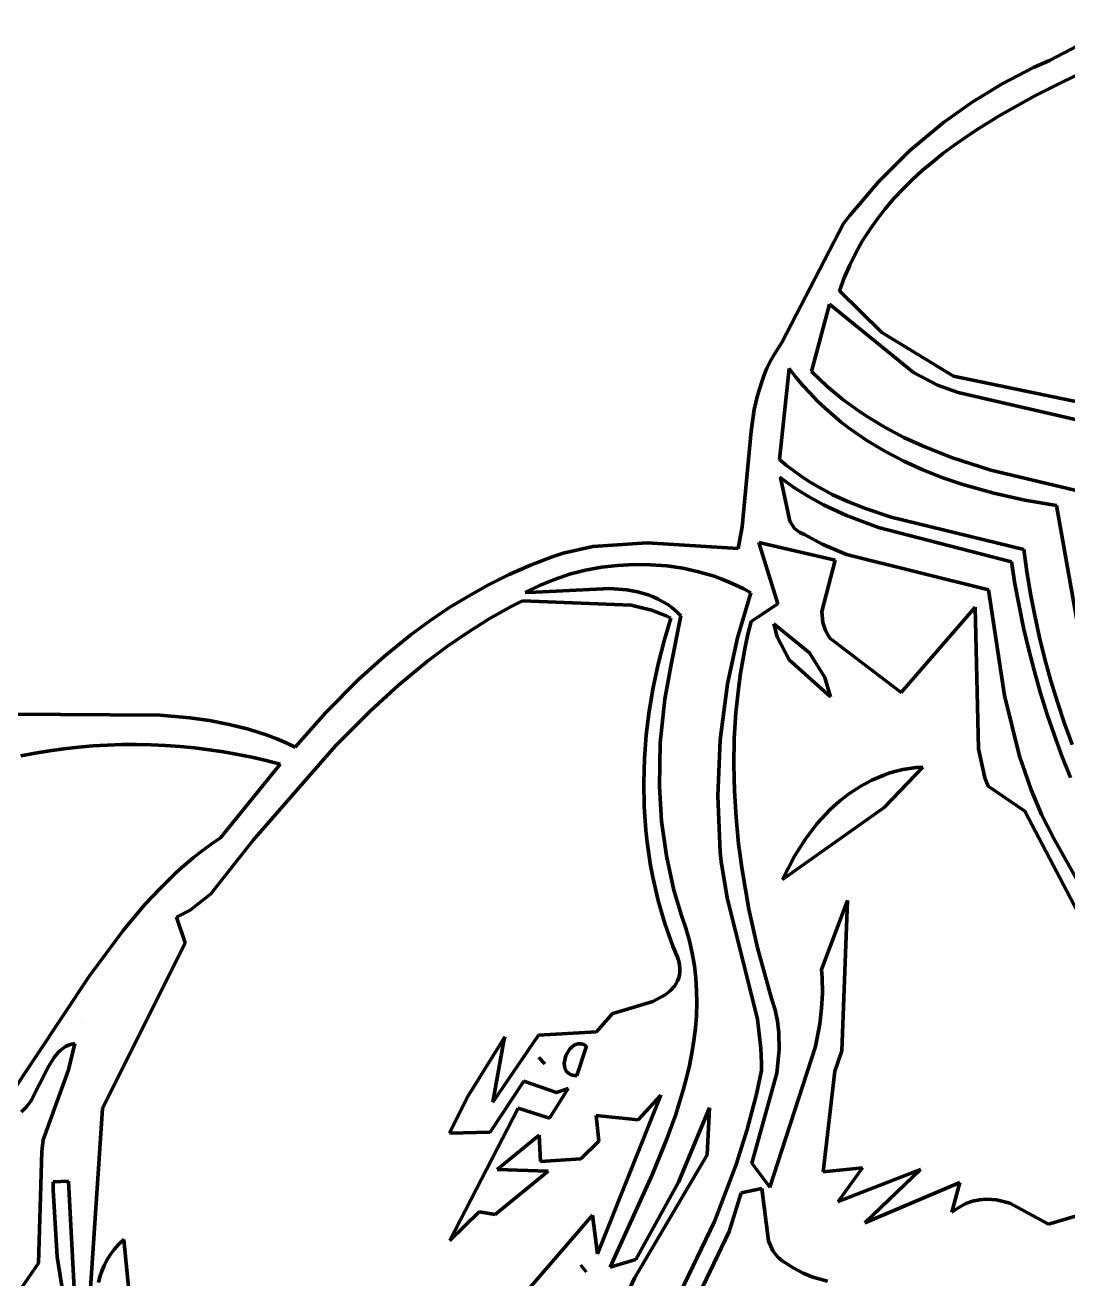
# Model space of a CAD drawing. Header units: millimetres. Extents: x 0 to 10.4, y 0 to 10.4.
# Drawn here: x 5.836 to 6.88, y 5.123 to 6.377 of the extents above; entities that cross this region are included whole.
import ezdxf

# ---------------------------------------------------------------- set-up
doc = ezdxf.new("R2010")
doc.units = ezdxf.units.MM
doc.layers.add('color#2b2b2bff', color=7, linetype='CONTINUOUS', lineweight=100)
doc.layers.add('color#fdfdfdff', color=7, linetype='CONTINUOUS', lineweight=100)

msp = doc.modelspace()

# ---------------------------------------------------------------- linework, layer by layer
at = {"layer": 'color#2b2b2bff'}
for p, q in [((6.8618, 6.342), (6.9294, 6.3773)), ((6.9318, 6.3488), (6.8472, 6.3066)), ((6.8457, 6.3348), (6.8618, 6.342)), ((6.8143, 6.3187), (6.8457, 6.3348)), ((6.7842, 6.3003), (6.8143, 6.3187)), ((6.7555, 6.2798), (6.7842, 6.3003)), ((6.8472, 6.3066), (6.8114, 6.2865)), ((6.8114, 6.2865), (6.7883, 6.2721)), ((6.7217, 6.2515), (6.7555, 6.2798)), ((6.777, 6.2645), (6.7659, 6.2567)), ((6.7883, 6.2721), (6.777, 6.2645)), ((6.6905, 6.2204), (6.7217, 6.2515)), ((6.7551, 6.2487), (6.7446, 6.2403)), ((6.7659, 6.2567), (6.7551, 6.2487)), ((6.7446, 6.2403), (6.7344, 6.2317)), ((6.7246, 6.2227), (6.7151, 6.2133)), ((6.7344, 6.2317), (6.7246, 6.2227)), ((6.6618, 6.1869), (6.6905, 6.2204)), ((6.7151, 6.2133), (6.7061, 6.2037)), ((6.7061, 6.2037), (6.6974, 6.1936)), ((6.6557, 6.1789), (6.6618, 6.1869)), ((6.6974, 6.1936), (6.6893, 6.1832)), ((6.594, 6.0596), (6.6557, 6.1789)), ((6.6893, 6.1832), (6.6816, 6.1723)), ((6.6744, 6.161), (6.6678, 6.1493)), ((6.6816, 6.1723), (6.6744, 6.161)), ((6.6678, 6.1493), (6.6618, 6.1371)), ((6.6618, 6.1371), (6.6563, 6.1245)), ((6.6563, 6.1245), (6.6515, 6.1114)), ((6.6515, 6.1114), (6.6939, 6.0697)), ((6.6416, 6.098), (6.6237, 6.0308)), ((6.7257, 6.0296), (6.6416, 6.098)), ((6.5897, 6.0534), (6.594, 6.0596)), ((6.6939, 6.0697), (6.7658, 6.0261)), ((6.5822, 6.0406), (6.5858, 6.047)), ((6.5858, 6.047), (6.5897, 6.0534)), ((6.579, 6.034), (6.5822, 6.0406)), ((6.5737, 6.0205), (6.5762, 6.0273)), ((6.5762, 6.0273), (6.579, 6.034)), ((6.6013, 6.0338), (6.5915, 5.9428)), ((6.6079, 6.0251), (6.6013, 6.0338)), ((6.6149, 6.0168), (6.6079, 6.0251)), ((6.6237, 6.0308), (6.6312, 6.0233)), ((6.6312, 6.0233), (6.6389, 6.0162)), ((6.7498, 6.0172), (6.7257, 6.0296)), ((6.7658, 6.0261), (6.9175, 5.9945)), ((6.5695, 6.0067), (6.5737, 6.0205)), ((6.6221, 6.0089), (6.6149, 6.0168)), ((6.6389, 6.0162), (6.6468, 6.0093)), ((6.6468, 6.0093), (6.6548, 6.0028)), ((6.7703, 6.0097), (6.7498, 6.0172)), ((6.9352, 5.9716), (6.7703, 6.0097)), ((6.5663, 5.9926), (6.5695, 6.0067)), ((6.6295, 6.0012), (6.6221, 6.0089)), ((6.6372, 5.9939), (6.6295, 6.0012)), ((6.6548, 6.0028), (6.6631, 5.9966)), ((6.563, 5.9709), (6.5663, 5.9926)), ((6.6452, 5.9869), (6.6372, 5.9939)), ((6.6533, 5.9802), (6.6452, 5.9869)), ((6.6631, 5.9966), (6.6715, 5.9906)), ((6.6715, 5.9906), (6.6801, 5.9849)), ((6.6801, 5.9849), (6.6978, 5.9744)), ((6.6617, 5.9737), (6.6533, 5.9802)), ((6.6703, 5.9676), (6.6617, 5.9737)), ((6.6978, 5.9744), (6.716, 5.9648)), ((6.5543, 5.8752), (6.563, 5.9709)), ((6.679, 5.9618), (6.6703, 5.9676)), ((6.688, 5.9562), (6.679, 5.9618)), ((6.716, 5.9648), (6.7347, 5.9562)), ((6.6971, 5.9509), (6.688, 5.9562)), ((6.7158, 5.9411), (6.6971, 5.9509)), ((6.7347, 5.9562), (6.7636, 5.9447)), ((6.5915, 5.9428), (6.5985, 5.9368)), ((6.5985, 5.9368), (6.6058, 5.9312)), ((6.7351, 5.9323), (6.7158, 5.9411)), ((6.7636, 5.9447), (6.8031, 5.9319)), ((6.606, 5.9148), (6.592, 5.9251)), ((6.592, 5.9251), (6.5927, 5.9231)), ((6.5927, 5.9231), (6.6018, 5.8809)), ((6.6058, 5.9312), (6.6132, 5.9259)), ((6.6132, 5.9259), (6.6207, 5.9209)), ((6.7549, 5.9245), (6.7351, 5.9323)), ((6.7751, 5.9176), (6.7549, 5.9245)), ((6.8031, 5.9319), (6.894, 5.9103)), ((6.6206, 5.9056), (6.606, 5.9148)), ((6.6207, 5.9209), (6.6284, 5.9163)), ((6.6284, 5.9163), (6.6443, 5.9078)), ((6.806, 5.9089), (6.7751, 5.9176)), ((6.8372, 5.902), (6.806, 5.9089)), ((6.6356, 5.8973), (6.6206, 5.9056)), ((6.6587, 5.8865), (6.6356, 5.8973)), ((6.6443, 5.9078), (6.6607, 5.9002)), ((6.6607, 5.9002), (6.6775, 5.8936)), ((6.8687, 5.8968), (6.8372, 5.902)), ((6.8962, 5.7427), (6.8687, 5.8968)), ((6.6907, 5.8745), (6.6587, 5.8865)), ((6.6775, 5.8936), (6.7033, 5.885)), ((6.7033, 5.885), (6.8361, 5.8527)), ((6.5502, 5.8537), (6.5543, 5.8752)), ((6.6018, 5.8809), (6.6067, 5.8738)), ((6.6067, 5.8738), (6.6119, 5.8696)), ((6.8237, 5.8403), (6.6907, 5.8745)), ((6.4046, 5.8556), (6.459, 5.8593)), ((6.459, 5.8593), (6.5502, 5.8537)), ((6.5708, 5.8598), (6.5718, 5.8564)), ((6.6472, 5.842), (6.5708, 5.8598)), ((6.6119, 5.8696), (6.6164, 5.8675)), ((6.6164, 5.8675), (6.6341, 5.858)), ((6.3639, 5.8453), (6.3749, 5.849)), ((6.3749, 5.849), (6.4046, 5.8556)), ((6.5718, 5.8564), (6.5898, 5.7983)), ((6.6341, 5.858), (6.6585, 5.8476)), ((6.6585, 5.8476), (6.8008, 5.8124)), ((6.8361, 5.8527), (6.8391, 5.8305)), ((6.321, 5.8277), (6.3422, 5.837)), ((6.3422, 5.837), (6.3639, 5.8453)), ((6.4133, 5.8348), (6.3972, 5.8318)), ((6.4295, 5.8367), (6.4133, 5.8348)), ((6.4459, 5.8376), (6.4295, 5.8367)), ((6.4623, 5.8374), (6.4459, 5.8376)), ((6.4786, 5.8362), (6.4623, 5.8374)), ((6.4948, 5.8338), (6.4786, 5.8362)), ((6.5106, 5.8303), (6.4948, 5.8338)), ((6.6338, 5.7905), (6.6472, 5.842)), ((6.8272, 5.8182), (6.8237, 5.8403)), ((6.3004, 5.8174), (6.321, 5.8277)), ((6.3662, 5.8227), (6.3513, 5.8167)), ((6.3815, 5.8278), (6.3662, 5.8227)), ((6.3972, 5.8318), (6.3815, 5.8278)), ((6.5262, 5.8258), (6.5106, 5.8303)), ((6.5338, 5.823), (6.5262, 5.8258)), ((6.5413, 5.82), (6.5338, 5.823)), ((6.8391, 5.8305), (6.8428, 5.8084)), ((6.2803, 5.8061), (6.3004, 5.8174)), ((6.3513, 5.8167), (6.337, 5.8097)), ((6.337, 5.8097), (6.3476, 5.8098)), ((6.3476, 5.8098), (6.4217, 5.8136)), ((6.4217, 5.8136), (6.4386, 5.8122)), ((6.4386, 5.8122), (6.4495, 5.8103)), ((6.4495, 5.8103), (6.46, 5.8073)), ((6.5486, 5.8167), (6.5413, 5.82)), ((6.5558, 5.8132), (6.5486, 5.8167)), ((6.5495, 5.7642), (6.5629, 5.8093)), ((6.5629, 5.8093), (6.5558, 5.8132)), ((6.8008, 5.8124), (6.8168, 5.7065)), ((6.8313, 5.7961), (6.8272, 5.8182)), ((6.2606, 5.7941), (6.2803, 5.8061)), ((6.3342, 5.8014), (6.323, 5.7956)), ((6.4432, 5.7968), (6.3342, 5.8014)), ((6.4633, 5.7918), (6.4432, 5.7968)), ((6.46, 5.8073), (6.4651, 5.8053)), ((6.4651, 5.8053), (6.4701, 5.8031)), ((6.4701, 5.8031), (6.4749, 5.8004)), ((6.4749, 5.8004), (6.4797, 5.7975)), ((6.4797, 5.7975), (6.4842, 5.7941)), ((6.5898, 5.7983), (6.5631, 5.7807)), ((6.8358, 5.7741), (6.8313, 5.7961)), ((6.8428, 5.8084), (6.847, 5.7865)), ((6.2415, 5.7812), (6.2606, 5.7941)), ((6.323, 5.7956), (6.3011, 5.7832)), ((6.4781, 5.7862), (6.4633, 5.7918)), ((6.476, 5.7611), (6.4829, 5.784)), ((6.4829, 5.784), (6.4781, 5.7862)), ((6.4928, 5.7862), (6.4832, 5.7376)), ((6.4842, 5.7941), (6.4886, 5.7904)), ((6.4886, 5.7904), (6.4928, 5.7862)), ((6.635, 5.7796), (6.6338, 5.7905)), ((6.7872, 5.7948), (6.7132, 5.7094)), ((6.7907, 5.6533), (6.7872, 5.7948)), ((6.847, 5.7865), (6.8518, 5.7646)), ((6.2228, 5.7675), (6.2415, 5.7812)), ((6.3011, 5.7832), (6.2798, 5.7699)), ((6.5631, 5.7807), (6.5599, 5.7678)), ((6.5859, 5.7784), (6.6215, 5.7493)), ((6.5893, 5.7653), (6.5859, 5.7784)), ((6.6376, 5.7716), (6.635, 5.7796)), ((6.642, 5.7638), (6.6376, 5.7716)), ((6.841, 5.7523), (6.8358, 5.7741)), ((6.1959, 5.7457), (6.2228, 5.7675)), ((6.2798, 5.7699), (6.2592, 5.7558)), ((6.4701, 5.7379), (6.476, 5.7611)), ((6.5396, 5.7183), (6.5495, 5.7642)), ((6.5599, 5.7678), (6.5571, 5.7549)), ((6.6013, 5.7423), (6.5893, 5.7653)), ((6.7132, 5.7094), (6.642, 5.7638)), ((6.8518, 5.7646), (6.8572, 5.7429)), ((6.2592, 5.7558), (6.2392, 5.7408)), ((6.5571, 5.7549), (6.5547, 5.7419)), ((6.6215, 5.7493), (6.6369, 5.7244)), ((6.8466, 5.7306), (6.841, 5.7523)), ((6.17, 5.7225), (6.1959, 5.7457)), ((6.2392, 5.7408), (6.2103, 5.717)), ((6.4651, 5.7145), (6.4701, 5.7379)), ((6.4832, 5.7376), (6.4769, 5.703)), ((6.5547, 5.7419), (6.5525, 5.7289)), ((6.6427, 5.7052), (6.6013, 5.7423)), ((6.8572, 5.7429), (6.8632, 5.7213)), ((6.1374, 5.6896), (6.17, 5.7225)), ((6.5525, 5.7289), (6.5507, 5.7159)), ((6.6369, 5.7244), (6.6427, 5.7052)), ((6.8528, 5.709), (6.8466, 5.7306)), ((6.8632, 5.7213), (6.8698, 5.6999)), ((6.2103, 5.717), (6.1825, 5.6917)), ((6.4611, 5.6909), (6.4651, 5.7145)), ((6.5322, 5.6623), (6.5396, 5.7183)), ((6.5507, 5.7159), (6.5479, 5.6897)), ((6.8595, 5.6876), (6.8528, 5.709)), ((6.4769, 5.703), (6.4722, 5.6593)), ((6.8168, 5.7065), (6.8318, 5.6459)), ((6.8698, 5.6999), (6.8769, 5.6786)), ((5.8217, 5.688), (5.9717, 5.6869)), ((5.9717, 5.6869), (6.0015, 5.6842)), ((6.0015, 5.6842), (6.0211, 5.6814)), ((6.1068, 5.655), (6.1374, 5.6896)), ((6.1825, 5.6917), (6.1471, 5.6563)), ((6.4582, 5.6671), (6.4611, 5.6909)), ((6.5479, 5.6897), (6.5463, 5.6634)), ((6.8667, 5.6664), (6.8595, 5.6876)), ((6.0211, 5.6814), (6.0406, 5.6777)), ((6.0406, 5.6777), (6.0599, 5.6728)), ((6.0599, 5.6728), (6.0694, 5.6699)), ((6.8769, 5.6786), (6.8846, 5.6575)), ((6.0694, 5.6699), (6.0789, 5.6667)), ((6.0789, 5.6667), (6.0883, 5.6632)), ((6.0883, 5.6632), (6.0976, 5.6593)), ((6.0976, 5.6593), (6.1068, 5.655)), ((6.4564, 5.6433), (6.4582, 5.6671)), ((6.4722, 5.6593), (6.4713, 5.6156)), ((6.5298, 5.606), (6.5322, 5.6623)), ((6.5463, 5.6634), (6.5458, 5.6371)), ((6.8745, 5.6453), (6.8667, 5.6664)), ((5.8466, 5.6489), (5.8323, 5.6461)), ((5.8609, 5.6513), (5.8466, 5.6489)), ((5.8753, 5.6533), (5.8609, 5.6513)), ((5.8898, 5.655), (5.8753, 5.6533)), ((5.9043, 5.6562), (5.8898, 5.655)), ((5.9188, 5.657), (5.9043, 5.6562)), ((5.9334, 5.6575), (5.9188, 5.657)), ((5.948, 5.6576), (5.9334, 5.6575)), ((5.9625, 5.6573), (5.948, 5.6576)), ((5.9771, 5.6566), (5.9625, 5.6573)), ((5.9916, 5.6555), (5.9771, 5.6566)), ((6.0061, 5.6541), (5.9916, 5.6555)), ((6.0206, 5.6523), (6.0061, 5.6541)), ((6.035, 5.6501), (6.0206, 5.6523)), ((6.0493, 5.6476), (6.035, 5.6501)), ((6.0635, 5.6447), (6.0493, 5.6476)), ((6.1471, 5.6563), (6.0647, 5.5619)), ((6.7969, 5.6243), (6.7907, 5.6533)), ((6.8318, 5.6459), (6.8434, 5.6122)), ((6.0319, 5.5642), (6.0917, 5.6378)), ((6.0777, 5.6414), (6.0635, 5.6447)), ((6.0917, 5.6378), (6.0777, 5.6414)), ((6.4557, 5.6194), (6.4564, 5.6433)), ((6.5458, 5.6371), (6.5464, 5.6107)), ((6.7351, 5.635), (6.6962, 5.5946)), ((6.7149, 5.6324), (6.7215, 5.6336)), ((6.7215, 5.6336), (6.7282, 5.6344)), ((6.7282, 5.6344), (6.7351, 5.635)), ((6.8827, 5.6244), (6.8745, 5.6453)), ((6.6728, 5.6159), (6.6841, 5.622)), ((6.6841, 5.622), (6.696, 5.627)), ((6.696, 5.627), (6.7021, 5.6291)), ((6.7021, 5.6291), (6.7084, 5.6309)), ((6.7084, 5.6309), (6.7149, 5.6324)), ((6.8005, 5.6157), (6.7969, 5.6243)), ((6.4562, 5.5956), (6.4557, 5.6194)), ((6.4713, 5.6156), (6.4735, 5.5807)), ((6.5464, 5.6107), (6.548, 5.5844)), ((6.6519, 5.601), (6.662, 5.6089)), ((6.662, 5.6089), (6.6728, 5.6159)), ((6.837, 5.5908), (6.8005, 5.6157)), ((6.8434, 5.6122), (6.8539, 5.5876)), ((6.4578, 5.5718), (6.4562, 5.5956)), ((6.5321, 5.5496), (6.5298, 5.606)), ((6.6423, 5.5924), (6.6519, 5.601)), ((6.548, 5.5844), (6.5506, 5.5581)), ((6.6962, 5.5946), (6.5944, 5.5224)), ((6.629, 5.5781), (6.6423, 5.5924)), ((6.9109, 5.4504), (6.837, 5.5908)), ((6.8539, 5.5876), (6.8661, 5.5636)), ((6.4591, 5.5599), (6.4578, 5.5718)), ((6.4735, 5.5807), (6.4783, 5.5461)), ((6.6171, 5.5624), (6.629, 5.5781)), ((6.0136, 5.5511), (6.0227, 5.5579)), ((6.0647, 5.5619), (6.0225, 5.5081)), ((6.0227, 5.5579), (6.0319, 5.5642)), ((6.4606, 5.5481), (6.4591, 5.5599)), ((6.5506, 5.5581), (6.5541, 5.532)), ((6.6065, 5.5458), (6.6171, 5.5624)), ((6.8661, 5.5636), (6.9245, 5.4589)), ((6.0047, 5.5441), (6.0136, 5.5511)), ((6.4625, 5.5364), (6.4606, 5.5481)), ((6.4783, 5.5461), (6.4858, 5.5117)), ((6.533, 5.5403), (6.5321, 5.5496)), ((6.5944, 5.5224), (6.6065, 5.5458)), ((5.9876, 5.5293), (5.996, 5.5368)), ((5.996, 5.5368), (6.0047, 5.5441)), ((6.4647, 5.5247), (6.4625, 5.5364)), ((6.5392, 5.5041), (6.533, 5.5403)), ((5.9715, 5.5136), (5.9876, 5.5293)), ((6.4673, 5.513), (6.4647, 5.5247)), ((6.5541, 5.532), (6.5609, 5.4929)), ((5.9561, 5.4972), (5.9715, 5.5136)), ((6.0225, 5.5081), (6.0018, 5.4918)), ((6.4701, 5.5014), (6.4673, 5.513)), ((6.4858, 5.5117), (6.4934, 5.4863)), ((5.9345, 5.4714), (5.9561, 5.4972)), ((6.4733, 5.4899), (6.4701, 5.5014)), ((6.5694, 5.3826), (6.5392, 5.5041)), ((6.6336, 5.4324), (6.6596, 5.5014)), ((6.6596, 5.5014), (6.6539, 5.3509)), ((6.0018, 5.4918), (5.988, 5.4849)), ((5.988, 5.4849), (5.9968, 5.459)), ((6.4768, 5.4785), (6.4733, 5.4899)), ((6.4934, 5.4863), (6.4978, 5.4738)), ((6.5609, 5.4929), (6.5696, 5.4542)), ((5.901, 5.426), (5.9345, 5.4714)), ((6.4807, 5.4671), (6.4768, 5.4785)), ((6.4978, 5.4738), (6.5014, 5.4612)), ((5.9968, 5.459), (5.914, 5.2932)), ((6.4849, 5.4558), (6.4807, 5.4671)), ((6.5014, 5.4612), (6.5042, 5.4487)), ((6.4894, 5.4447), (6.4849, 5.4558)), ((6.5042, 5.4487), (6.5063, 5.4362)), ((6.5696, 5.4542), (6.5836, 5.4034)), ((6.4907, 5.4407), (6.4894, 5.4447)), ((6.4915, 5.437), (6.4907, 5.4407)), ((6.4919, 5.4334), (6.4915, 5.437)), ((6.4919, 5.4301), (6.4919, 5.4334)), ((6.5063, 5.4362), (6.5078, 5.4236)), ((6.6342, 5.4245), (6.6336, 5.4324)), ((5.82, 5.3039), (5.901, 5.426)), ((6.4881, 5.4183), (6.4896, 5.421)), ((6.4896, 5.421), (6.4907, 5.4239)), ((6.4907, 5.4239), (6.4915, 5.4269)), ((6.4915, 5.4269), (6.4919, 5.4301)), ((6.5078, 5.4236), (6.5086, 5.4111)), ((6.6345, 5.4088), (6.6342, 5.4245)), ((6.4646, 5.4005), (6.477, 5.4071)), ((6.477, 5.4071), (6.4821, 5.4112)), ((6.4821, 5.4112), (6.4864, 5.4158)), ((6.4864, 5.4158), (6.4881, 5.4183)), ((6.5086, 5.4111), (6.5087, 5.3986)), ((6.6337, 5.3933), (6.6345, 5.4088)), ((6.4304, 5.3899), (6.4646, 5.4005)), ((6.5087, 5.3986), (6.5083, 5.3861)), ((6.5836, 5.4034), (6.5871, 5.3921)), ((6.4083, 5.37), (6.4245, 5.3885)), ((6.4245, 5.3885), (6.4304, 5.3899)), ((6.5083, 5.3861), (6.5073, 5.3736)), ((6.573, 5.3535), (6.5694, 5.3826)), ((6.5871, 5.3921), (6.5895, 5.3806)), ((6.6319, 5.378), (6.6337, 5.3933)), ((5.8936, 5.3797), (5.8936, 5.3797)), ((6.3502, 5.3667), (6.4083, 5.37)), ((6.5073, 5.3736), (6.5058, 5.3612)), ((6.5895, 5.3806), (6.5908, 5.3691)), ((6.6275, 5.3552), (6.6319, 5.378)), ((5.8798, 5.332), (5.8864, 5.3585)), ((5.883, 5.3578), (5.8798, 5.3567)), ((5.8864, 5.3585), (5.883, 5.3578)), ((6.2788, 5.3044), (6.3165, 5.365)), ((6.3046, 5.2997), (6.3502, 5.3667)), ((6.3154, 5.3595), (6.3046, 5.2997)), ((6.3165, 5.365), (6.3154, 5.3595)), ((6.3892, 5.3579), (6.3859, 5.3566)), ((6.3927, 5.358), (6.3892, 5.3579)), ((6.3945, 5.3576), (6.3927, 5.358)), ((6.3964, 5.3569), (6.3945, 5.3576)), ((6.5058, 5.3612), (6.5038, 5.3488)), ((6.5908, 5.3691), (6.5911, 5.3519)), ((5.8694, 5.3492), (5.8651, 5.3439)), ((5.8717, 5.3515), (5.8694, 5.3492)), ((5.8742, 5.3535), (5.8717, 5.3515)), ((5.8769, 5.3553), (5.8742, 5.3535)), ((5.8798, 5.3567), (5.8769, 5.3553)), ((6.3777, 5.3463), (6.3761, 5.3387)), ((6.3817, 5.353), (6.3777, 5.3463)), ((6.3859, 5.3566), (6.3817, 5.353)), ((6.3886, 5.3265), (6.3983, 5.3558)), ((6.3983, 5.3558), (6.3964, 5.3569)), ((6.5038, 5.3488), (6.5013, 5.3364)), ((6.5736, 5.3388), (6.573, 5.3535)), ((6.5911, 5.3519), (6.5888, 5.3288)), ((6.5938, 5.2517), (6.6275, 5.3552)), ((6.6539, 5.3509), (6.6468, 5.3308)), ((5.8596, 5.3346), (5.8423, 5.3007)), ((5.8544, 5.2621), (5.8798, 5.332)), ((5.8651, 5.3439), (5.8596, 5.3346)), ((6.3507, 5.3442), (6.3566, 5.338)), ((6.3566, 5.338), (6.3507, 5.3442)), ((6.3761, 5.3387), (6.3768, 5.3334)), ((6.3768, 5.3334), (6.3783, 5.3304)), ((6.5013, 5.3364), (6.4984, 5.3241)), ((6.5736, 5.3314), (6.5736, 5.3388)), ((6.3355, 5.3206), (6.3021, 5.2697)), ((6.3684, 5.3093), (6.3355, 5.3206)), ((6.3783, 5.3304), (6.3808, 5.3282)), ((6.3808, 5.3282), (6.3823, 5.3274)), ((6.3823, 5.3274), (6.3842, 5.3268)), ((6.3842, 5.3268), (6.3862, 5.3265)), ((6.3862, 5.3265), (6.3886, 5.3265)), ((6.4984, 5.3241), (6.4952, 5.3118)), ((6.5888, 5.3288), (6.5638, 5.2386)), ((6.5684, 5.3075), (6.5736, 5.3314)), ((6.6468, 5.3308), (6.6353, 5.2298)), ((6.3614, 5.2836), (6.3799, 5.3133)), ((6.3799, 5.3133), (6.3684, 5.3093)), ((6.4095, 5.1478), (6.4728, 5.3068)), ((6.4728, 5.3068), (6.4502, 5.2819)), ((6.4952, 5.3118), (6.4915, 5.2995)), ((6.5591, 5.2722), (6.5684, 5.3075)), ((5.8378, 5.295), (5.8327, 5.2901)), ((5.8423, 5.3007), (5.8378, 5.295)), ((6.2613, 5.2685), (6.2788, 5.3044)), ((6.4915, 5.2995), (6.4876, 5.2873)), ((5.914, 5.2932), (5.9011, 5.1035)), ((6.2615, 5.1613), (6.3299, 5.2938)), ((6.3299, 5.2938), (6.3614, 5.2836)), ((6.4502, 5.2819), (6.4081, 5.2863)), ((6.4081, 5.2863), (6.4107, 5.2608)), ((6.4876, 5.2873), (6.4789, 5.263)), ((6.4903, 5.2196), (6.5214, 5.2939)), ((6.5214, 5.2939), (6.519, 5.247)), ((6.3021, 5.2697), (6.2613, 5.2685)), ((6.548, 5.2373), (6.5591, 5.2722)), ((5.8531, 5.2504), (5.8544, 5.2621)), ((6.3509, 5.2668), (6.3089, 5.2322)), ((6.3524, 5.2404), (6.3509, 5.2668)), ((6.4107, 5.2608), (6.3927, 5.2429)), ((6.4789, 5.263), (6.4642, 5.227)), ((5.85, 5.1385), (5.8531, 5.2504)), ((6.519, 5.247), (6.4463, 5.1234)), ((6.582, 5.2147), (6.5938, 5.2517)), ((6.3089, 5.2322), (6.36, 5.2305)), ((6.3927, 5.2429), (6.3524, 5.2404)), ((6.5264, 5.1803), (6.548, 5.2373)), ((6.5638, 5.2386), (6.582, 5.2147)), ((6.6353, 5.2298), (6.6745, 5.2338)), ((6.6745, 5.2338), (6.6503, 5.2002)), ((6.6503, 5.2002), (6.7328, 5.2322)), ((6.7328, 5.2322), (6.6769, 5.1788)), ((5.8798, 5.2207), (5.8644, 5.22)), ((5.8644, 5.22), (5.8645, 5.2118)), ((5.8863, 5.1005), (5.8798, 5.2207)), ((6.36, 5.2305), (6.3068, 5.1873)), ((6.4642, 5.227), (6.4221, 5.1344)), ((6.4478, 5.1421), (6.4903, 5.2196)), ((6.6769, 5.1788), (6.7721, 5.2192)), ((6.7721, 5.2192), (6.7641, 5.1896)), ((5.8645, 5.2118), (5.8685, 5.1448)), ((6.5531, 5.2088), (6.5413, 5.1704)), ((6.5739, 5.2132), (6.5531, 5.2088)), ((6.5804, 5.1608), (6.5739, 5.2132)), ((6.7641, 5.1896), (6.771, 5.1944)), ((6.771, 5.1944), (6.7779, 5.1981)), ((6.7779, 5.1981), (6.7848, 5.2006)), ((6.7848, 5.2006), (6.7917, 5.2021)), ((6.7917, 5.2021), (6.7986, 5.2027)), ((6.7986, 5.2027), (6.8088, 5.2021)), ((6.8088, 5.2021), (6.8222, 5.1987)), ((6.8222, 5.1987), (6.8606, 5.1776)), ((6.2909, 5.1899), (6.2615, 5.1613)), ((6.3068, 5.1873), (6.2909, 5.1899)), ((6.3206, 5.0897), (6.4043, 5.1867)), ((6.4043, 5.1867), (6.4095, 5.1478)), ((6.8606, 5.1776), (6.8933, 5.1871)), ((6.4417, 5.0043), (6.5264, 5.1803)), ((6.5413, 5.1704), (6.4574, 4.9965)), ((5.9256, 5.1522), (5.9301, 5.1574)), ((5.9301, 5.1574), (5.9352, 5.1624)), ((5.9352, 5.1624), (5.9474, 5.0375)), ((6.585, 5.151), (6.5804, 5.1608)), ((5.8685, 5.1448), (5.8738, 5.1115)), ((5.9183, 5.1416), (5.9217, 5.147)), ((5.9217, 5.147), (5.9256, 5.1522)), ((6.59, 5.1447), (6.585, 5.151)), ((6.5943, 5.141), (6.59, 5.1447)), ((5.833, 5.114), (5.85, 5.1385)), ((5.9132, 5.1305), (5.9155, 5.1361)), ((5.9155, 5.1361), (5.9183, 5.1416)), ((6.3926, 5.1367), (6.3981, 5.13)), ((6.3981, 5.13), (6.3926, 5.1367)), ((6.4221, 5.1344), (6.4478, 5.1421)), ((6.5968, 5.1394), (6.5943, 5.141)), ((6.6058, 5.1334), (6.5968, 5.1394)), ((6.6151, 5.1285), (6.6058, 5.1334)), ((5.9099, 5.1191), (5.9113, 5.1249)), ((5.9113, 5.1249), (5.9132, 5.1305)), ((6.4463, 5.1234), (6.4175, 5.0614)), ((6.6248, 5.1246), (6.6151, 5.1285)), ((6.6397, 5.1204), (6.6248, 5.1246))]:
    msp.add_line(p, q, dxfattribs=at)
at = {"layer": 'color#fdfdfdff'}
for p, q in [((6.9294, 6.3773), (6.8618, 6.342)), ((6.8472, 6.3066), (6.9318, 6.3488)), ((6.8618, 6.342), (6.8457, 6.3348)), ((6.8457, 6.3348), (6.8143, 6.3187)), ((6.8143, 6.3187), (6.7842, 6.3003)), ((6.7842, 6.3003), (6.7555, 6.2798)), ((6.8114, 6.2865), (6.8472, 6.3066)), ((6.7883, 6.2721), (6.8114, 6.2865)), ((6.7555, 6.2798), (6.7217, 6.2515)), ((6.7659, 6.2567), (6.777, 6.2645)), ((6.777, 6.2645), (6.7883, 6.2721)), ((6.7217, 6.2515), (6.6905, 6.2204)), ((6.7446, 6.2403), (6.7551, 6.2487)), ((6.7551, 6.2487), (6.7659, 6.2567)), ((6.7344, 6.2317), (6.7446, 6.2403)), ((6.7151, 6.2133), (6.7246, 6.2227)), ((6.7246, 6.2227), (6.7344, 6.2317)), ((6.6905, 6.2204), (6.6618, 6.1869)), ((6.7061, 6.2037), (6.7151, 6.2133)), ((6.6974, 6.1936), (6.7061, 6.2037)), ((6.6618, 6.1869), (6.6557, 6.1789)), ((6.6893, 6.1832), (6.6974, 6.1936)), ((6.6557, 6.1789), (6.594, 6.0596)), ((6.6816, 6.1723), (6.6893, 6.1832)), ((6.6678, 6.1493), (6.6744, 6.161)), ((6.6744, 6.161), (6.6816, 6.1723)), ((6.6618, 6.1371), (6.6678, 6.1493)), ((6.6563, 6.1245), (6.6618, 6.1371)), ((6.6515, 6.1114), (6.6563, 6.1245)), ((6.6939, 6.0697), (6.6515, 6.1114)), ((6.6237, 6.0308), (6.6416, 6.098)), ((6.6416, 6.098), (6.7257, 6.0296)), ((6.594, 6.0596), (6.5897, 6.0534)), ((6.7658, 6.0261), (6.6939, 6.0697)), ((6.5858, 6.047), (6.5822, 6.0406)), ((6.5897, 6.0534), (6.5858, 6.047)), ((6.5822, 6.0406), (6.579, 6.034)), ((6.5762, 6.0273), (6.5737, 6.0205)), ((6.579, 6.034), (6.5762, 6.0273)), ((6.5915, 5.9428), (6.6013, 6.0338)), ((6.6013, 6.0338), (6.6079, 6.0251)), ((6.6079, 6.0251), (6.6149, 6.0168)), ((6.6312, 6.0233), (6.6237, 6.0308)), ((6.6389, 6.0162), (6.6312, 6.0233)), ((6.7257, 6.0296), (6.7498, 6.0172)), ((6.9175, 5.9945), (6.7658, 6.0261)), ((6.5737, 6.0205), (6.5695, 6.0067)), ((6.6149, 6.0168), (6.6221, 6.0089)), ((6.6468, 6.0093), (6.6389, 6.0162)), ((6.6548, 6.0028), (6.6468, 6.0093)), ((6.7498, 6.0172), (6.7703, 6.0097)), ((6.7703, 6.0097), (6.9352, 5.9716)), ((6.5695, 6.0067), (6.5663, 5.9926)), ((6.6221, 6.0089), (6.6295, 6.0012)), ((6.6295, 6.0012), (6.6372, 5.9939)), ((6.6631, 5.9966), (6.6548, 6.0028)), ((6.5663, 5.9926), (6.563, 5.9709)), ((6.6372, 5.9939), (6.6452, 5.9869)), ((6.6452, 5.9869), (6.6533, 5.9802)), ((6.6715, 5.9906), (6.6631, 5.9966)), ((6.6801, 5.9849), (6.6715, 5.9906)), ((6.6978, 5.9744), (6.6801, 5.9849)), ((6.6533, 5.9802), (6.6617, 5.9737)), ((6.6617, 5.9737), (6.6703, 5.9676)), ((6.716, 5.9648), (6.6978, 5.9744)), ((6.563, 5.9709), (6.5543, 5.8752)), ((6.6703, 5.9676), (6.679, 5.9618)), ((6.679, 5.9618), (6.688, 5.9562)), ((6.7347, 5.9562), (6.716, 5.9648)), ((6.688, 5.9562), (6.6971, 5.9509)), ((6.6971, 5.9509), (6.7158, 5.9411)), ((6.7636, 5.9447), (6.7347, 5.9562)), ((6.5985, 5.9368), (6.5915, 5.9428)), ((6.6058, 5.9312), (6.5985, 5.9368)), ((6.7158, 5.9411), (6.7351, 5.9323)), ((6.8031, 5.9319), (6.7636, 5.9447)), ((6.5927, 5.9231), (6.592, 5.9251)), ((6.592, 5.9251), (6.606, 5.9148)), ((6.6018, 5.8809), (6.5927, 5.9231)), ((6.6132, 5.9259), (6.6058, 5.9312)), ((6.6207, 5.9209), (6.6132, 5.9259)), ((6.7351, 5.9323), (6.7549, 5.9245)), ((6.7549, 5.9245), (6.7751, 5.9176)), ((6.894, 5.9103), (6.8031, 5.9319)), ((6.606, 5.9148), (6.6206, 5.9056)), ((6.6284, 5.9163), (6.6207, 5.9209)), ((6.6443, 5.9078), (6.6284, 5.9163)), ((6.7751, 5.9176), (6.806, 5.9089)), ((6.806, 5.9089), (6.8372, 5.902)), ((6.6206, 5.9056), (6.6356, 5.8973)), ((6.6356, 5.8973), (6.6587, 5.8865)), ((6.6607, 5.9002), (6.6443, 5.9078)), ((6.6775, 5.8936), (6.6607, 5.9002)), ((6.8372, 5.902), (6.8687, 5.8968)), ((6.8687, 5.8968), (6.8962, 5.7427)), ((6.6587, 5.8865), (6.6907, 5.8745)), ((6.7033, 5.885), (6.6775, 5.8936)), ((6.8361, 5.8527), (6.7033, 5.885)), ((6.5543, 5.8752), (6.5502, 5.8537)), ((6.6067, 5.8738), (6.6018, 5.8809)), ((6.6119, 5.8696), (6.6067, 5.8738)), ((6.6907, 5.8745), (6.8237, 5.8403)), ((6.459, 5.8593), (6.4046, 5.8556)), ((6.5502, 5.8537), (6.459, 5.8593)), ((6.5708, 5.8598), (6.6472, 5.842)), ((6.5718, 5.8564), (6.5708, 5.8598)), ((6.6164, 5.8675), (6.6119, 5.8696)), ((6.6341, 5.858), (6.6164, 5.8675)), ((6.3749, 5.849), (6.3639, 5.8453)), ((6.4046, 5.8556), (6.3749, 5.849)), ((6.5898, 5.7983), (6.5718, 5.8564)), ((6.6585, 5.8476), (6.6341, 5.858)), ((6.8008, 5.8124), (6.6585, 5.8476)), ((6.8391, 5.8305), (6.8361, 5.8527)), ((6.3422, 5.837), (6.321, 5.8277)), ((6.3639, 5.8453), (6.3422, 5.837)), ((6.3972, 5.8318), (6.4133, 5.8348)), ((6.4133, 5.8348), (6.4295, 5.8367)), ((6.4295, 5.8367), (6.4459, 5.8376)), ((6.4459, 5.8376), (6.4623, 5.8374)), ((6.4623, 5.8374), (6.4786, 5.8362)), ((6.4786, 5.8362), (6.4948, 5.8338)), ((6.4948, 5.8338), (6.5106, 5.8303)), ((6.6472, 5.842), (6.6338, 5.7905)), ((6.8237, 5.8403), (6.8272, 5.8182)), ((6.321, 5.8277), (6.3004, 5.8174)), ((6.3513, 5.8167), (6.3662, 5.8227)), ((6.3662, 5.8227), (6.3815, 5.8278)), ((6.3815, 5.8278), (6.3972, 5.8318)), ((6.5106, 5.8303), (6.5262, 5.8258)), ((6.5262, 5.8258), (6.5338, 5.823)), ((6.5338, 5.823), (6.5413, 5.82)), ((6.8428, 5.8084), (6.8391, 5.8305)), ((6.3004, 5.8174), (6.2803, 5.8061)), ((6.337, 5.8097), (6.3513, 5.8167)), ((6.3476, 5.8098), (6.337, 5.8097)), ((6.4217, 5.8136), (6.3476, 5.8098)), ((6.4386, 5.8122), (6.4217, 5.8136)), ((6.4495, 5.8103), (6.4386, 5.8122)), ((6.46, 5.8073), (6.4495, 5.8103)), ((6.5413, 5.82), (6.5486, 5.8167)), ((6.5486, 5.8167), (6.5558, 5.8132)), ((6.5629, 5.8093), (6.5495, 5.7642)), ((6.5558, 5.8132), (6.5629, 5.8093)), ((6.8168, 5.7065), (6.8008, 5.8124)), ((6.8272, 5.8182), (6.8313, 5.7961)), ((6.2803, 5.8061), (6.2606, 5.7941)), ((6.323, 5.7956), (6.3342, 5.8014)), ((6.3342, 5.8014), (6.4432, 5.7968)), ((6.4432, 5.7968), (6.4633, 5.7918)), ((6.4651, 5.8053), (6.46, 5.8073)), ((6.4701, 5.8031), (6.4651, 5.8053)), ((6.4749, 5.8004), (6.4701, 5.8031)), ((6.4797, 5.7975), (6.4749, 5.8004)), ((6.4842, 5.7941), (6.4797, 5.7975)), ((6.5631, 5.7807), (6.5898, 5.7983)), ((6.8313, 5.7961), (6.8358, 5.7741)), ((6.847, 5.7865), (6.8428, 5.8084)), ((6.2606, 5.7941), (6.2415, 5.7812)), ((6.3011, 5.7832), (6.323, 5.7956)), ((6.4633, 5.7918), (6.4781, 5.7862)), ((6.4829, 5.784), (6.476, 5.7611)), ((6.4781, 5.7862), (6.4829, 5.784)), ((6.4832, 5.7376), (6.4928, 5.7862)), ((6.4886, 5.7904), (6.4842, 5.7941)), ((6.4928, 5.7862), (6.4886, 5.7904)), ((6.6338, 5.7905), (6.635, 5.7796)), ((6.7132, 5.7094), (6.7872, 5.7948)), ((6.7872, 5.7948), (6.7907, 5.6533)), ((6.8518, 5.7646), (6.847, 5.7865)), ((6.2415, 5.7812), (6.2228, 5.7675)), ((6.2798, 5.7699), (6.3011, 5.7832)), ((6.5599, 5.7678), (6.5631, 5.7807)), ((6.5859, 5.7784), (6.5893, 5.7653)), ((6.6215, 5.7493), (6.5859, 5.7784)), ((6.635, 5.7796), (6.6376, 5.7716)), ((6.6376, 5.7716), (6.642, 5.7638)), ((6.8358, 5.7741), (6.841, 5.7523)), ((6.2228, 5.7675), (6.1959, 5.7457)), ((6.2592, 5.7558), (6.2798, 5.7699)), ((6.476, 5.7611), (6.4701, 5.7379)), ((6.5495, 5.7642), (6.5396, 5.7183)), ((6.5571, 5.7549), (6.5599, 5.7678)), ((6.5893, 5.7653), (6.6013, 5.7423)), ((6.642, 5.7638), (6.7132, 5.7094)), ((6.8572, 5.7429), (6.8518, 5.7646)), ((6.2392, 5.7408), (6.2592, 5.7558)), ((6.5547, 5.7419), (6.5571, 5.7549)), ((6.6369, 5.7244), (6.6215, 5.7493)), ((6.841, 5.7523), (6.8466, 5.7306)), ((6.1959, 5.7457), (6.17, 5.7225)), ((6.2103, 5.717), (6.2392, 5.7408)), ((6.4701, 5.7379), (6.4651, 5.7145)), ((6.4769, 5.703), (6.4832, 5.7376)), ((6.5525, 5.7289), (6.5547, 5.7419)), ((6.6013, 5.7423), (6.6427, 5.7052)), ((6.8632, 5.7213), (6.8572, 5.7429)), ((6.17, 5.7225), (6.1374, 5.6896)), ((6.5507, 5.7159), (6.5525, 5.7289)), ((6.6427, 5.7052), (6.6369, 5.7244)), ((6.8466, 5.7306), (6.8528, 5.709)), ((6.8698, 5.6999), (6.8632, 5.7213)), ((6.1825, 5.6917), (6.2103, 5.717)), ((6.4651, 5.7145), (6.4611, 5.6909)), ((6.5396, 5.7183), (6.5322, 5.6623)), ((6.5479, 5.6897), (6.5507, 5.7159)), ((6.8528, 5.709), (6.8595, 5.6876)), ((6.4722, 5.6593), (6.4769, 5.703)), ((6.8318, 5.6459), (6.8168, 5.7065)), ((6.8769, 5.6786), (6.8698, 5.6999)), ((5.9717, 5.6869), (5.8217, 5.688)), ((6.0015, 5.6842), (5.9717, 5.6869)), ((6.0211, 5.6814), (6.0015, 5.6842)), ((6.1374, 5.6896), (6.1068, 5.655)), ((6.1471, 5.6563), (6.1825, 5.6917)), ((6.4611, 5.6909), (6.4582, 5.6671)), ((6.5463, 5.6634), (6.5479, 5.6897)), ((6.8595, 5.6876), (6.8667, 5.6664)), ((6.0406, 5.6777), (6.0211, 5.6814)), ((6.0599, 5.6728), (6.0406, 5.6777)), ((6.0694, 5.6699), (6.0599, 5.6728)), ((6.8846, 5.6575), (6.8769, 5.6786)), ((6.0789, 5.6667), (6.0694, 5.6699)), ((6.0883, 5.6632), (6.0789, 5.6667)), ((6.0976, 5.6593), (6.0883, 5.6632)), ((6.1068, 5.655), (6.0976, 5.6593)), ((6.4582, 5.6671), (6.4564, 5.6433)), ((6.4713, 5.6156), (6.4722, 5.6593)), ((6.5322, 5.6623), (6.5298, 5.606)), ((6.5458, 5.6371), (6.5463, 5.6634)), ((6.8667, 5.6664), (6.8745, 5.6453)), ((5.8323, 5.6461), (5.8466, 5.6489)), ((5.8466, 5.6489), (5.8609, 5.6513)), ((5.8609, 5.6513), (5.8753, 5.6533)), ((5.8753, 5.6533), (5.8898, 5.655)), ((5.8898, 5.655), (5.9043, 5.6562)), ((5.9043, 5.6562), (5.9188, 5.657)), ((5.9188, 5.657), (5.9334, 5.6575)), ((5.9334, 5.6575), (5.948, 5.6576)), ((5.948, 5.6576), (5.9625, 5.6573)), ((5.9625, 5.6573), (5.9771, 5.6566)), ((5.9771, 5.6566), (5.9916, 5.6555)), ((5.9916, 5.6555), (6.0061, 5.6541)), ((6.0061, 5.6541), (6.0206, 5.6523)), ((6.0206, 5.6523), (6.035, 5.6501)), ((6.035, 5.6501), (6.0493, 5.6476)), ((6.0493, 5.6476), (6.0635, 5.6447)), ((6.0647, 5.5619), (6.1471, 5.6563)), ((6.7907, 5.6533), (6.7969, 5.6243)), ((6.8434, 5.6122), (6.8318, 5.6459)), ((6.0917, 5.6378), (6.0319, 5.5642)), ((6.0635, 5.6447), (6.0777, 5.6414)), ((6.0777, 5.6414), (6.0917, 5.6378)), ((6.4564, 5.6433), (6.4557, 5.6194)), ((6.5464, 5.6107), (6.5458, 5.6371)), ((6.6962, 5.5946), (6.7351, 5.635)), ((6.7215, 5.6336), (6.7149, 5.6324)), ((6.7282, 5.6344), (6.7215, 5.6336)), ((6.7351, 5.635), (6.7282, 5.6344)), ((6.8745, 5.6453), (6.8827, 5.6244)), ((6.6841, 5.622), (6.6728, 5.6159)), ((6.696, 5.627), (6.6841, 5.622)), ((6.7021, 5.6291), (6.696, 5.627)), ((6.7084, 5.6309), (6.7021, 5.6291)), ((6.7149, 5.6324), (6.7084, 5.6309)), ((6.7969, 5.6243), (6.8005, 5.6157)), ((6.4557, 5.6194), (6.4562, 5.5956)), ((6.4735, 5.5807), (6.4713, 5.6156)), ((6.548, 5.5844), (6.5464, 5.6107)), ((6.662, 5.6089), (6.6519, 5.601)), ((6.6728, 5.6159), (6.662, 5.6089)), ((6.8005, 5.6157), (6.837, 5.5908)), ((6.8539, 5.5876), (6.8434, 5.6122)), ((6.4562, 5.5956), (6.4578, 5.5718)), ((6.5298, 5.606), (6.5321, 5.5496)), ((6.6519, 5.601), (6.6423, 5.5924)), ((6.5506, 5.5581), (6.548, 5.5844)), ((6.5944, 5.5224), (6.6962, 5.5946)), ((6.6423, 5.5924), (6.629, 5.5781)), ((6.837, 5.5908), (6.9109, 5.4504)), ((6.8661, 5.5636), (6.8539, 5.5876)), ((6.4578, 5.5718), (6.4591, 5.5599)), ((6.4783, 5.5461), (6.4735, 5.5807)), ((6.629, 5.5781), (6.6171, 5.5624)), ((6.0227, 5.5579), (6.0136, 5.5511)), ((6.0225, 5.5081), (6.0647, 5.5619)), ((6.0319, 5.5642), (6.0227, 5.5579)), ((6.4591, 5.5599), (6.4606, 5.5481)), ((6.5541, 5.532), (6.5506, 5.5581)), ((6.6171, 5.5624), (6.6065, 5.5458)), ((6.9245, 5.4589), (6.8661, 5.5636)), ((6.0136, 5.5511), (6.0047, 5.5441)), ((6.4606, 5.5481), (6.4625, 5.5364)), ((6.4858, 5.5117), (6.4783, 5.5461)), ((6.5321, 5.5496), (6.533, 5.5403)), ((6.6065, 5.5458), (6.5944, 5.5224)), ((5.996, 5.5368), (5.9876, 5.5293)), ((6.0047, 5.5441), (5.996, 5.5368)), ((6.4625, 5.5364), (6.4647, 5.5247)), ((6.533, 5.5403), (6.5392, 5.5041)), ((5.9876, 5.5293), (5.9715, 5.5136)), ((6.4647, 5.5247), (6.4673, 5.513)), ((6.5609, 5.4929), (6.5541, 5.532)), ((5.9715, 5.5136), (5.9561, 5.4972)), ((6.0018, 5.4918), (6.0225, 5.5081)), ((6.4673, 5.513), (6.4701, 5.5014)), ((6.4934, 5.4863), (6.4858, 5.5117)), ((5.9561, 5.4972), (5.9345, 5.4714)), ((6.4701, 5.5014), (6.4733, 5.4899)), ((6.5392, 5.5041), (6.5694, 5.3826)), ((6.6596, 5.5014), (6.6336, 5.4324)), ((6.6539, 5.3509), (6.6596, 5.5014)), ((5.988, 5.4849), (6.0018, 5.4918)), ((5.9968, 5.459), (5.988, 5.4849)), ((6.4733, 5.4899), (6.4768, 5.4785)), ((6.4978, 5.4738), (6.4934, 5.4863)), ((6.5696, 5.4542), (6.5609, 5.4929)), ((5.9345, 5.4714), (5.901, 5.426)), ((6.4768, 5.4785), (6.4807, 5.4671)), ((6.5014, 5.4612), (6.4978, 5.4738)), ((5.914, 5.2932), (5.9968, 5.459)), ((6.4807, 5.4671), (6.4849, 5.4558)), ((6.5042, 5.4487), (6.5014, 5.4612)), ((6.4849, 5.4558), (6.4894, 5.4447)), ((6.5063, 5.4362), (6.5042, 5.4487)), ((6.5836, 5.4034), (6.5696, 5.4542)), ((6.4894, 5.4447), (6.4907, 5.4407)), ((6.4907, 5.4407), (6.4915, 5.437)), ((6.4915, 5.437), (6.4919, 5.4334)), ((6.4919, 5.4334), (6.4919, 5.4301)), ((6.5078, 5.4236), (6.5063, 5.4362)), ((6.6336, 5.4324), (6.6342, 5.4245)), ((5.901, 5.426), (5.82, 5.3039)), ((6.4896, 5.421), (6.4881, 5.4183)), ((6.4907, 5.4239), (6.4896, 5.421)), ((6.4915, 5.4269), (6.4907, 5.4239)), ((6.4919, 5.4301), (6.4915, 5.4269)), ((6.5086, 5.4111), (6.5078, 5.4236)), ((6.6342, 5.4245), (6.6345, 5.4088)), ((6.477, 5.4071), (6.4646, 5.4005)), ((6.4821, 5.4112), (6.477, 5.4071)), ((6.4864, 5.4158), (6.4821, 5.4112)), ((6.4881, 5.4183), (6.4864, 5.4158)), ((6.5087, 5.3986), (6.5086, 5.4111)), ((6.6345, 5.4088), (6.6337, 5.3933)), ((6.4646, 5.4005), (6.4304, 5.3899)), ((6.5083, 5.3861), (6.5087, 5.3986)), ((6.5871, 5.3921), (6.5836, 5.4034)), ((6.4245, 5.3885), (6.4083, 5.37)), ((6.4304, 5.3899), (6.4245, 5.3885)), ((6.5073, 5.3736), (6.5083, 5.3861)), ((6.5694, 5.3826), (6.573, 5.3535)), ((6.5895, 5.3806), (6.5871, 5.3921)), ((6.6337, 5.3933), (6.6319, 5.378)), ((5.8936, 5.3797), (5.8936, 5.3797)), ((6.4083, 5.37), (6.3502, 5.3667)), ((6.5058, 5.3612), (6.5073, 5.3736)), ((6.5908, 5.3691), (6.5895, 5.3806)), ((6.6319, 5.378), (6.6275, 5.3552)), ((5.8864, 5.3585), (5.8798, 5.332)), ((5.8798, 5.3567), (5.883, 5.3578)), ((5.883, 5.3578), (5.8864, 5.3585)), ((6.3165, 5.365), (6.2788, 5.3044)), ((6.3502, 5.3667), (6.3046, 5.2997)), ((6.3046, 5.2997), (6.3154, 5.3595)), ((6.3154, 5.3595), (6.3165, 5.365)), ((6.3859, 5.3566), (6.3892, 5.3579)), ((6.3892, 5.3579), (6.3927, 5.358)), ((6.3927, 5.358), (6.3945, 5.3576)), ((6.3945, 5.3576), (6.3964, 5.3569)), ((6.5038, 5.3488), (6.5058, 5.3612)), ((6.5911, 5.3519), (6.5908, 5.3691)), ((5.8651, 5.3439), (5.8694, 5.3492)), ((5.8694, 5.3492), (5.8717, 5.3515)), ((5.8717, 5.3515), (5.8742, 5.3535)), ((5.8742, 5.3535), (5.8769, 5.3553)), ((5.8769, 5.3553), (5.8798, 5.3567)), ((6.3761, 5.3387), (6.3777, 5.3463)), ((6.3777, 5.3463), (6.3817, 5.353)), ((6.3817, 5.353), (6.3859, 5.3566)), ((6.3983, 5.3558), (6.3886, 5.3265)), ((6.3964, 5.3569), (6.3983, 5.3558)), ((6.5013, 5.3364), (6.5038, 5.3488)), ((6.573, 5.3535), (6.5736, 5.3388)), ((6.5888, 5.3288), (6.5911, 5.3519)), ((6.6275, 5.3552), (6.5938, 5.2517)), ((6.6468, 5.3308), (6.6539, 5.3509)), ((5.8423, 5.3007), (5.8596, 5.3346)), ((5.8798, 5.332), (5.8544, 5.2621)), ((5.8596, 5.3346), (5.8651, 5.3439)), ((6.3507, 5.3442), (6.3566, 5.338)), ((6.3566, 5.338), (6.3507, 5.3442)), ((6.3768, 5.3334), (6.3761, 5.3387)), ((6.3783, 5.3304), (6.3768, 5.3334)), ((6.4984, 5.3241), (6.5013, 5.3364)), ((6.5736, 5.3388), (6.5736, 5.3314)), ((6.3021, 5.2697), (6.3355, 5.3206)), ((6.3355, 5.3206), (6.3684, 5.3093)), ((6.3808, 5.3282), (6.3783, 5.3304)), ((6.3823, 5.3274), (6.3808, 5.3282)), ((6.3842, 5.3268), (6.3823, 5.3274)), ((6.3862, 5.3265), (6.3842, 5.3268)), ((6.3886, 5.3265), (6.3862, 5.3265)), ((6.4952, 5.3118), (6.4984, 5.3241)), ((6.5638, 5.2386), (6.5888, 5.3288)), ((6.5736, 5.3314), (6.5684, 5.3075)), ((6.6353, 5.2298), (6.6468, 5.3308)), ((6.3799, 5.3133), (6.3614, 5.2836)), ((6.3684, 5.3093), (6.3799, 5.3133)), ((6.4728, 5.3068), (6.4095, 5.1478)), ((6.4502, 5.2819), (6.4728, 5.3068)), ((6.4915, 5.2995), (6.4952, 5.3118)), ((6.5684, 5.3075), (6.5591, 5.2722)), ((5.8327, 5.2901), (5.8378, 5.295)), ((5.8378, 5.295), (5.8423, 5.3007)), ((6.2788, 5.3044), (6.2613, 5.2685)), ((6.4876, 5.2873), (6.4915, 5.2995)), ((5.9011, 5.1035), (5.914, 5.2932)), ((6.3299, 5.2938), (6.2615, 5.1613)), ((6.3614, 5.2836), (6.3299, 5.2938)), ((6.4107, 5.2608), (6.4081, 5.2863)), ((6.4081, 5.2863), (6.4502, 5.2819)), ((6.4789, 5.263), (6.4876, 5.2873)), ((6.5214, 5.2939), (6.4903, 5.2196)), ((6.519, 5.247), (6.5214, 5.2939)), ((6.2613, 5.2685), (6.3021, 5.2697)), ((6.5591, 5.2722), (6.548, 5.2373)), ((5.8544, 5.2621), (5.8531, 5.2504)), ((6.3089, 5.2322), (6.3509, 5.2668)), ((6.3509, 5.2668), (6.3524, 5.2404)), ((6.3927, 5.2429), (6.4107, 5.2608)), ((6.4642, 5.227), (6.4789, 5.263)), ((5.8531, 5.2504), (5.85, 5.1385)), ((6.4463, 5.1234), (6.519, 5.247)), ((6.5938, 5.2517), (6.582, 5.2147)), ((6.36, 5.2305), (6.3089, 5.2322)), ((6.3524, 5.2404), (6.3927, 5.2429)), ((6.548, 5.2373), (6.5264, 5.1803)), ((6.582, 5.2147), (6.5638, 5.2386)), ((6.6745, 5.2338), (6.6353, 5.2298)), ((6.6503, 5.2002), (6.6745, 5.2338)), ((6.7328, 5.2322), (6.6503, 5.2002)), ((6.6769, 5.1788), (6.7328, 5.2322)), ((5.8644, 5.22), (5.8798, 5.2207)), ((5.8645, 5.2118), (5.8644, 5.22)), ((5.8798, 5.2207), (5.8863, 5.1005)), ((6.3068, 5.1873), (6.36, 5.2305)), ((6.4221, 5.1344), (6.4642, 5.227)), ((6.4903, 5.2196), (6.4478, 5.1421)), ((6.7721, 5.2192), (6.6769, 5.1788)), ((6.7641, 5.1896), (6.7721, 5.2192)), ((5.8685, 5.1448), (5.8645, 5.2118)), ((6.5413, 5.1704), (6.5531, 5.2088)), ((6.5531, 5.2088), (6.5739, 5.2132)), ((6.5739, 5.2132), (6.5804, 5.1608)), ((6.771, 5.1944), (6.7641, 5.1896)), ((6.7779, 5.1981), (6.771, 5.1944)), ((6.7848, 5.2006), (6.7779, 5.1981)), ((6.7917, 5.2021), (6.7848, 5.2006)), ((6.7986, 5.2027), (6.7917, 5.2021)), ((6.8088, 5.2021), (6.7986, 5.2027)), ((6.8222, 5.1987), (6.8088, 5.2021)), ((6.8606, 5.1776), (6.8222, 5.1987)), ((6.2615, 5.1613), (6.2909, 5.1899)), ((6.2909, 5.1899), (6.3068, 5.1873)), ((6.4043, 5.1867), (6.3206, 5.0897)), ((6.4095, 5.1478), (6.4043, 5.1867)), ((6.8933, 5.1871), (6.8606, 5.1776)), ((6.5264, 5.1803), (6.4417, 5.0043)), ((6.4574, 4.9965), (6.5413, 5.1704)), ((5.9301, 5.1574), (5.9256, 5.1522)), ((5.9352, 5.1624), (5.9301, 5.1574)), ((5.9474, 5.0375), (5.9352, 5.1624)), ((6.5804, 5.1608), (6.585, 5.151)), ((5.8738, 5.1115), (5.8685, 5.1448)), ((5.9217, 5.147), (5.9183, 5.1416)), ((5.9256, 5.1522), (5.9217, 5.147)), ((6.585, 5.151), (6.59, 5.1447)), ((6.59, 5.1447), (6.5943, 5.141)), ((5.85, 5.1385), (5.833, 5.114)), ((5.9155, 5.1361), (5.9132, 5.1305)), ((5.9183, 5.1416), (5.9155, 5.1361)), ((6.3926, 5.1367), (6.3981, 5.13)), ((6.3981, 5.13), (6.3926, 5.1367)), ((6.4478, 5.1421), (6.4221, 5.1344)), ((6.5943, 5.141), (6.5968, 5.1394)), ((6.5968, 5.1394), (6.6058, 5.1334)), ((6.6058, 5.1334), (6.6151, 5.1285)), ((5.9113, 5.1249), (5.9099, 5.1191)), ((5.9132, 5.1305), (5.9113, 5.1249)), ((6.4175, 5.0614), (6.4463, 5.1234)), ((6.6151, 5.1285), (6.6248, 5.1246)), ((6.6248, 5.1246), (6.6397, 5.1204))]:
    msp.add_line(p, q, dxfattribs=at)

doc.saveas('drawing.dxf')
